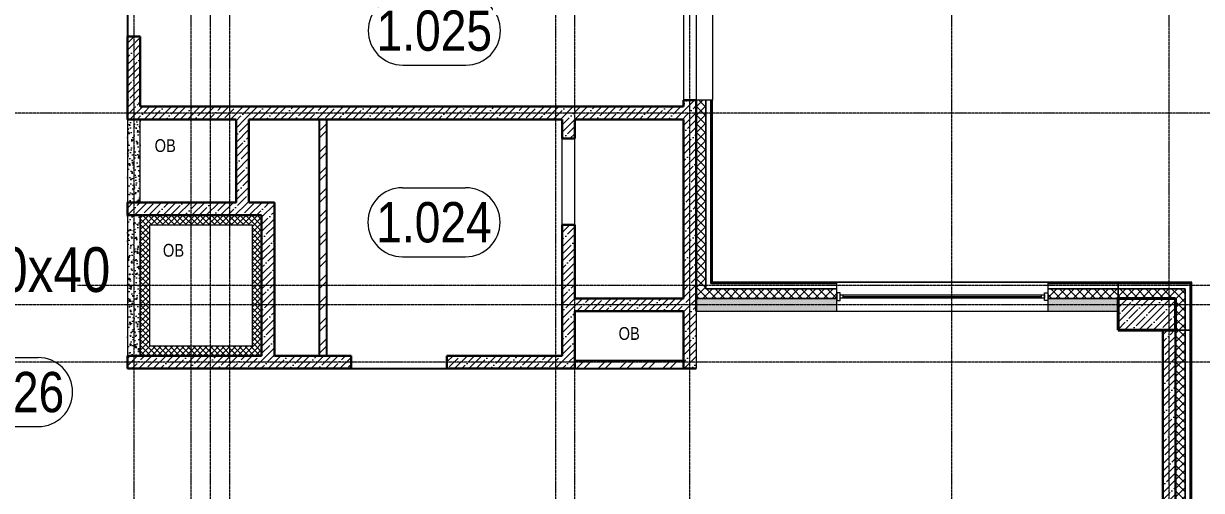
# Model space of a CAD drawing. Header units: millimetres. Extents: x -231292 to 573618, y -153144 to 564035.
# Drawn here: x 18558 to 36988, y -138852 to -131545 of the extents above; entities that cross this region are included whole.
import ezdxf
from ezdxf.enums import TextEntityAlignment as Align

# ---------------------------------------------------------------- set-up
doc = ezdxf.new("R2010")
doc.units = ezdxf.units.MM
doc.linetypes.add('CENTER2', pattern=[28.575, 19.05, -3.175, 3.175, -3.175])
doc.linetypes.add('HIDDEN2', pattern=[4.7625, 3.175, -1.5875])
doc.layers.get('0').update_dxf_attribs({"color": 250})
doc.layers.get('Defpoints').update_dxf_attribs({"color": 250})
for name, color, linetype, lineweight in [('11.10.2) люки', 30, 'Continuous', 60), ('A-Wall-Open', 250, 'Continuous', 5), ('A-Wall_Материал_Газоблок_Контур', 250, 'Continuous', 0), ('АР_Area', 250, 'Continuous', 5), ('АР_Колонны', 250, 'Continuous', 35), ('АР_Окна', 250, 'Continuous', 5), ('АР_Стены ЖБ', 250, 'Continuous', 35), ('АР_Стены кирпич', 250, 'Continuous', 20), ('АР_Стены ПЕНОблок', 250, 'Continuous', 20), ('АР_Тонкая', 250, 'Continuous', 5), ('АР_Утеплитель', 250, 'Continuous', 0), ('АР_Штриховка', 250, 'Continuous', 0), ('ОВ_Шахты', 250, 'Continuous', 5), ('РД_Оси_100', 250, 'Continuous', 0)]:
    doc.layers.add(name, color=color, linetype=linetype, lineweight=lineweight)
doc.layers.add('РД_Витраж_проем', color=250, linetype='Continuous', lineweight=0, plot=False)
doc.styles.add('style1', font='ARIALN.TTF')
pattern_1 = [(45, (8883.46, -162345.28), (-112.2532, 112.2532), []), (45, (8995.71, -162345.28), (-112.2532, 112.2532), [198.4375, -39.6875, 0, -39.6875])]
pattern_2 = [(45, (8883.46, -162345.28), (-67.35192, 67.35192), []), (135, (8883.46, -162345.28), (-67.35192, -67.35192), [])]
pattern_3 = [(45, (8883.46, -162345.28), (-112.2532, 112.2532), []), (45, (8995.71, -162345.28), (-112.2532, 112.2532), [198.4375, -39.6875, 0, -39.6875])]
pattern_4 = [(45, (8883.46, -162345.28), (-112.2532, 112.2532), []), (45, (8995.71, -162345.28), (-112.2532, 112.2532), [198.4375, -39.6875, 0, -39.6875])]
pattern_5 = [(45, (8883.46, -162345.28), (-168.3798, 168.3798), []), (45, (8995.7, -162345.28), (-168.3798, 168.3798), [])]

# ---------------------------------------------------------------- blocks, each defined once
blk = doc.blocks.new('MOK-МаркаПом_овал_ареал')
for p, q in [((-2.75, 3), (2.75, 3)), ((-2.75, -3), (2.75, -3))]:
    blk.add_line(p, q)
for centre, radius, start, end in [((-2.75, 0), 3, 90, 270), ((2.75, 0), 3, 270, 90), ((-3.75, 0), 3.5, 0, 0.001)]:
    blk.add_arc(centre, radius, start, end)
at = {"color": 0, "style": 'style1'}
blk.add_attdef('АР-ПОМЕЩЕНИЕ:НОМЕР', text='', height=3.5, dxfattribs=at).set_placement((0, 0), align=Align.MIDDLE)
at = {"layer": 'Defpoints', "color": 2, "style": 'style1'}
blk.add_attdef('АР-ПОМЕЩЕНИЕ:НАИМЕНОВАНИЕ', text='', height=1, dxfattribs=at).set_placement((-0.09, -4.81), align=Align.MIDDLE)
blk = doc.blocks.new('оси_рен')
at = {"layer": 'РД_Оси_100', "color": 251, "linetype": 'CENTER2', "true_color": 0x636466}
for p, q in [((1215752.916, 135558.25), (1215752.916, 223268.25)), ((1219852.916, 135558.25), (1219852.916, 223268.25)), ((1223252.916, 135558.25), (1223252.916, 223268.25)), ((1225207.916, 151813.25), (1189697.958, 151813.25))]:
    blk.add_line(p, q, dxfattribs=at)
for points in [[(1207052.916, 223268.25), (1207052.916, 135558.25)], [(1207952.916, 135558.25), (1207952.916, 223268.25)], [(1208252.916, 135558.25), (1208252.916, 223268.25)], [(1208552.916, 135558.25), (1208552.916, 223268.25)], [(1213652.916, 223268.25), (1213652.916, 135558.25)], [(1213952.916, 135558.25), (1213952.916, 223268.25)], [(1225207.916, 149113.25), (1190197.958, 149113.25), (1189697.958, 149263.25)], [(1225207.916, 148813.25), (1190197.958, 148813.25), (1189697.958, 148663.25)], [(1225207.916, 147913.25), (1189697.958, 147913.25)]]:
    blk.add_lwpolyline(points, dxfattribs=at)

msp = doc.modelspace()

# ---------------------------------------------------------------- hatches: boundary and pattern name
at = {"layer": 'АР_Штриховка', "linetype": 'Continuous', "lineweight": 5, "true_color": 0x000000}
h = msp.add_hatch(dxfattribs=at)
h.set_pattern_fill('ANSI35', color=18, scale=25, style=0)
h.set_pattern_definition(pattern_3)
h.paths.add_polyline_path([(20183.458, -133045.283), (20383.458, -132845.283), (20383.458, -131745.283), (20183.458, -131745.283)], flags=0)
h.paths.add_polyline_path([(20183.458, -129945.283), (20383.458, -129945.283), (20383.458, -128845.283), (20183.458, -128645.283)], flags=0)
at = {"layer": 'АР_Штриховка', "linetype": 'Continuous', "lineweight": 0, "true_color": 0x000000}
h = msp.add_hatch(dxfattribs=at)
h.set_pattern_fill('ANSI37', color=18, scale=30, angle=-360, style=0)
h.set_pattern_definition(pattern_2)
h.paths.add_polyline_path([(29233.458, -128645.283), (29083.458, -128645.283), (29083.458, -128945.283), (29233.458, -128945.283)], flags=0)
h.paths.add_polyline_path([(29233.458, -132745.283), (29083.458, -132745.283), (29083.458, -135845.283), (29233.458, -135695.283)], flags=0)
h = msp.add_hatch(dxfattribs=at)
h.set_pattern_fill('_U', color=18, angle=-360, style=0, pattern_type=0)
h.set_pattern_definition([(7e-12, (8883.458, -162345.2828), (4e-17, 1), [])])
h.paths.add_polyline_path([(29338.458, -128645.283), (29313.458, -128645.283), (29313.458, -128945.283), (29338.458, -128945.283)], flags=0)
h.paths.add_polyline_path([(29338.458, -132745.283), (29313.458, -132745.283), (29313.458, -135615.283), (29338.458, -135590.283)], flags=0)
at = {"layer": 'АР_Штриховка', "linetype": 'Continuous', "lineweight": 5, "true_color": 0x000000}
h = msp.add_hatch(dxfattribs=at)
h.set_pattern_fill('ANSI35', color=18, scale=25, style=0)
h.set_pattern_definition(pattern_4)
h.paths.add_polyline_path([(20383.458, -132845.283), (20183.458, -133045.283), (21883.458, -133045.283), (21950.125, -132995.283), (21883.458, -132845.283)], flags=0)
h.paths.add_polyline_path([(21883.458, -132845.283), (21950.125, -132995.283), (22083.458, -133045.283), (26983.458, -133045.283), (27116.791, -132995.283), (27183.458, -132845.283)], flags=0)
h.paths.add_polyline_path([(27183.458, -132845.283), (27116.791, -132995.283), (27183.458, -133045.283), (28883.458, -133045.283), (28933.458, -132978.616), (28883.458, -132845.283)], flags=0)
h = msp.add_hatch(dxfattribs=at)
h.set_pattern_fill('ANSI35', color=18, scale=25, angle=-360, style=0)
h.set_pattern_definition([(45, (8883.46, -162345.28), (-112.2532, 112.2532), []), (45, (8995.71, -162345.28), (-112.2532, 112.2532), [198.4375, -39.6875, 0, -39.6875])])
h.paths.add_polyline_path([(29083.458, -132745.283), (28883.458, -132745.283), (28883.458, -132845.283), (28933.458, -132978.616), (29083.458, -133045.283)], flags=0)
h.paths.add_polyline_path([(29083.458, -133045.283), (28933.458, -132978.616), (28883.458, -133045.283), (28883.458, -135845.283), (28933.458, -135978.616), (29083.458, -136045.283)], flags=0)
h.paths.add_polyline_path([(29083.458, -136045.283), (28933.458, -135978.616), (28883.458, -136045.283), (28883.458, -136945.283), (29083.458, -136945.283)], flags=0)
at = {"layer": 'АР_Штриховка', "linetype": 'Continuous', "lineweight": 0, "true_color": 0x000000}
h = msp.add_hatch(dxfattribs=at)
h.set_pattern_fill('AR-CONC', color=18, angle=45, style=0)
h.set_pattern_definition([(95, (8883.46, -162345.28), (140.09465, 117.5534), [19.05, -209.55]), (40, (8883.46, -162345.28), (-160.0185, 110.1767), [15.24, -167.6406]), (145.45144, (8895.13, -162335.49), (-19.9238, 227.7301), [16.19, -178.0902]), (91.1842, (8847.54, -162309.36), (221.4102, 161.9534), [28.575, -314.325]), (141.6356, (8866, -162295.87), (-7.0866, 342.8268), [24.285, -267.1356]), (36.1842, (8847.54, -162309.36), (-7.0866, 342.8268), [22.86, -251.4597]), (66, (8874.48, -162300.38), (179.52, 34.89515), [19.05, -209.55]), (11, (8874.48, -162300.38), (-86.5399, 173.9412), [15.24, -167.64]), (116.45145, (8889.44, -162297.47), (92.9801, 208.8363), [16.19, -178.0899]), (82.5, (8883.46, -162345.28), (-57.60547, 61.97341), [0, -165.608, 0, -170.18, 0, -168.275]), (52.5, (8883.46, -162345.28), (-23.58973, 118.087), [0, -97.028, 0, -161.798, 0, -64.135]), (12.5, (8843.406, -162385.335), (99.92786, 91.8262), [0, -63.5, 0, -198.12, 0, -262.89]), (2.5, (8825.45, -162403.3), (86.7639, 122.7224), [0, -82.55, 0, -131.572, 0, -186.69])])
h.paths.add_polyline_path([(20183.458, -134345.283), (20383.458, -134345.283), (20383.458, -133045.283), (20183.458, -133045.283)], flags=0)
at = {"layer": 'АР_Штриховка', "linetype": 'Continuous', "lineweight": 5, "true_color": 0x000000}
h = msp.add_hatch(dxfattribs=at)
h.set_pattern_fill('ANSI35', color=18, scale=25, angle=-360, style=0)
h.set_pattern_definition(pattern_1)
h.paths.add_polyline_path([(22083.458, -133045.283), (21950.125, -132995.283), (21883.458, -133045.283), (21883.458, -134345.283), (21950.125, -134395.283), (22083.458, -134345.283)], flags=0)
at = {"layer": 'АР_Штриховка', "linetype": 'Continuous', "lineweight": 0, "true_color": 0x000000}
h = msp.add_hatch(dxfattribs=at)
h.set_pattern_fill('ANSI32', color=18, scale=25, angle=-360, style=0)
h.set_pattern_definition(pattern_5)
h.paths.add_polyline_path([(23303.458, -133045.283), (23183.458, -133045.283), (23183.458, -136745.283), (23303.458, -136745.283)], flags=0)
at = {"layer": 'АР_Штриховка', "linetype": 'Continuous', "lineweight": 5, "true_color": 0x000000}
h = msp.add_hatch(dxfattribs=at)
h.set_pattern_fill('ANSI35', color=18, scale=25, style=0)
h.set_pattern_definition(pattern_3)
h.paths.add_polyline_path([(26983.458, -136745.283), (27183.458, -136945.283), (27183.458, -136045.283), (27133.458, -135978.616), (26983.458, -136045.283)], flags=0)
h.paths.add_polyline_path([(26983.458, -136045.283), (27133.458, -135978.616), (27183.458, -135845.283), (27183.458, -134695.283), (26983.458, -134695.283)], flags=0)
h.paths.add_polyline_path([(26983.458, -133345.283), (27183.458, -133345.283), (27183.458, -133045.283), (27116.791, -132995.283), (26983.458, -133045.283)], flags=0)
h = msp.add_hatch(dxfattribs=at)
h.set_pattern_fill('ANSI35', color=18, scale=25, angle=-360, style=0)
h.set_pattern_definition([(45, (8883.46, -162345.28), (-112.2532, 112.2532), []), (45, (8995.71, -162345.28), (-112.2532, 112.2532), [198.4375, -39.6875, 0, -39.6875])])
h.paths.add_polyline_path([(20183.458, -134345.283), (20183.458, -134545.283), (21883.458, -134545.283), (21950.125, -134395.283), (21883.458, -134345.283)], flags=0)
h.paths.add_polyline_path([(22083.458, -134345.283), (21950.125, -134395.283), (21883.458, -134545.283), (22283.458, -134545.283), (22483.458, -134345.283)], flags=0)
h = msp.add_hatch(dxfattribs=at)
h.set_pattern_fill('ANSI35', color=18, scale=25, angle=-360, style=0)
h.set_pattern_definition(pattern_1)
h.paths.add_polyline_path([(22483.458, -134345.283), (22283.458, -134545.283), (22283.458, -136745.283), (22350.125, -136795.283), (22483.458, -136745.283)], flags=0)
at = {"layer": 'АР_Штриховка', "linetype": 'Continuous', "lineweight": 0, "true_color": 0x000000}
h = msp.add_hatch(dxfattribs=at)
h.set_pattern_fill('AR-CONC', color=18, angle=45, style=0)
h.set_pattern_definition([(95, (8883.46, -162345.28), (140.09465, 117.5534), [19.05, -209.55]), (40, (8883.46, -162345.28), (-160.0185, 110.1767), [15.24, -167.6406]), (145.45144, (8895.13, -162335.49), (-19.9238, 227.7301), [16.19, -178.0902]), (91.1842, (8847.54, -162309.36), (221.4102, 161.9534), [28.575, -314.325]), (141.6356, (8866, -162295.87), (-7.0866, 342.8268), [24.285, -267.1356]), (36.1842, (8847.54, -162309.36), (-7.0866, 342.8268), [22.86, -251.4597]), (66, (8874.48, -162300.38), (179.52, 34.89515), [19.05, -209.55]), (11, (8874.48, -162300.38), (-86.5399, 173.9412), [15.24, -167.64]), (116.45145, (8889.44, -162297.47), (92.9801, 208.8363), [16.19, -178.0899]), (82.5, (8883.46, -162345.28), (-57.60547, 61.97341), [0, -165.608, 0, -170.18, 0, -168.275]), (52.5, (8883.46, -162345.28), (-23.58973, 118.087), [0, -97.028, 0, -161.798, 0, -64.135]), (12.5, (8843.406, -162385.335), (99.92786, 91.8262), [0, -63.5, 0, -198.12, 0, -262.89]), (2.5, (8825.45, -162403.3), (86.7639, 122.7224), [0, -82.55, 0, -131.572, 0, -186.69])])
h.paths.add_polyline_path([(20183.458, -136745.283), (20383.458, -136745.283), (20383.458, -134545.283), (20183.458, -134545.283)], flags=0)
h = msp.add_hatch(dxfattribs=at)
h.set_pattern_fill('ANSI37', color=18, scale=20, style=0)
h.set_pattern_definition([(45, (8883.46, -162345.28), (-44.90128, 44.90128), []), (135, (8883.46, -162345.28), (-44.90128, -44.90128), [])])
h.paths.add_polyline_path([(20383.458, -136745.283), (20533.458, -136595.283), (20533.458, -134695.283), (20383.458, -134545.283)], flags=0)
h = msp.add_hatch(dxfattribs=at)
h.set_pattern_fill('ANSI37', color=18, scale=20, angle=-359.9999997, style=0)
h.set_pattern_definition([(45, (8883.46, -162345.28), (-44.90128, 44.90128), []), (135, (8883.46, -162345.28), (-44.90128, -44.90128), [])])
h.paths.add_polyline_path([(20383.458, -134545.283), (20533.458, -134695.283), (22133.458, -134695.283), (22283.458, -134545.283)], flags=0)
h = msp.add_hatch(dxfattribs=at)
h.set_pattern_fill('ANSI37', color=18, scale=20, angle=-360, style=0)
h.set_pattern_definition([(45, (8883.46, -162345.28), (-44.90128, 44.90128), []), (135, (8883.46, -162345.28), (-44.90128, -44.90128), [])])
h.paths.add_polyline_path([(22283.458, -134545.283), (22133.458, -134695.283), (22133.458, -136595.283), (22283.458, -136745.283)], flags=0)
h = msp.add_hatch(dxfattribs=at)
h.set_pattern_fill('_U', color=18, style=0, pattern_type=0)
h.set_pattern_definition([(360, (8883.458, -162345.2828), (2e-13, 1), [])])
h.paths.add_polyline_path([(29338.458, -135590.283), (29313.458, -135615.283), (31283.457, -135615.283), (31283.457, -135590.283)], flags=0)
h.paths.add_polyline_path([(34583.457, -135590.283), (34583.457, -135615.283), (35683.458, -135615.283), (35683.458, -135590.283)], flags=0)
h = msp.add_hatch(dxfattribs=at)
h.set_pattern_fill('_U', color=18, style=0, pattern_type=0)
h.set_pattern_definition([(0, (8883.458, -162345.2828), (0, 1), [])])
h.paths.add_polyline_path([(35683.458, -135590.283), (35683.458, -135615.283), (36813.458, -135615.283), (36838.458, -135590.283)], flags=0)
h = msp.add_hatch(dxfattribs=at)
h.set_pattern_fill('_U', color=18, angle=-360, style=0, pattern_type=0)
h.set_pattern_definition([(360, (8883.458, -162345.2828), (4e-17, 1), [])])
h.paths.add_polyline_path([(36838.458, -135590.283), (36813.458, -135615.283), (36813.458, -136345.283), (36838.458, -136345.283)], flags=0)
h = msp.add_hatch(dxfattribs=at)
h.set_pattern_fill('ANSI37', color=18, scale=30, style=0)
h.set_pattern_definition([(45, (8883.46, -162345.28), (-67.35192, 67.35192), []), (135, (8883.46, -162345.28), (-67.35192, -67.35192), [])])
h.paths.add_polyline_path([(29233.458, -135695.283), (29083.458, -135845.283), (31283.457, -135845.283), (31283.457, -135695.283)], flags=0)
h.paths.add_polyline_path([(34583.457, -135695.283), (34583.457, -135845.283), (35683.458, -135845.283), (35683.458, -135695.283)], flags=0)
h = msp.add_hatch(dxfattribs=at)
h.set_pattern_fill('ANSI37', color=18, scale=30, style=0)
h.set_pattern_definition([(45, (8883.46, -162345.28), (-67.35192, 67.35192), []), (135, (8883.46, -162345.28), (-67.35192, -67.35192), [])])
h.paths.add_polyline_path([(35683.458, -135695.283), (35683.458, -135845.283), (36583.458, -135845.283), (36733.458, -135695.283)], flags=0)
h = msp.add_hatch(dxfattribs=at)
h.set_pattern_fill('ANSI37', color=18, scale=30, angle=-360, style=0)
h.set_pattern_definition(pattern_2)
h.paths.add_polyline_path([(36733.458, -135695.283), (36583.458, -135845.283), (36583.458, -136345.283), (36733.458, -136345.283)], flags=0)
at = {"layer": 'АР_Штриховка', "linetype": 'Continuous', "lineweight": 5, "true_color": 0x000000}
h = msp.add_hatch(dxfattribs=at)
h.set_pattern_fill('ANSI35', color=18, scale=25, style=0)
h.set_pattern_definition(pattern_4)
h.paths.add_polyline_path([(27183.458, -135845.283), (27133.458, -135978.616), (27183.458, -136045.283), (28883.458, -136045.283), (28933.458, -135978.616), (28883.458, -135845.283)], flags=0)
at = {"layer": 'АР_Штриховка', "linetype": 'Continuous', "lineweight": 0, "true_color": 0x000000}
h = msp.add_hatch(dxfattribs=at)
h.set_pattern_fill('AR-CONC', color=18, style=0)
h.set_pattern_definition([(50, (8883.46, -162345.28), (182.18467, -15.9391), [19.05, -209.55]), (355, (8883.46, -162345.28), (-35.2434, 191.0568), [15.24, -167.6406]), (100.45144, (8898.64, -162346.61), (146.94125, 175.11775), [16.19, -178.0902]), (46.1842, (8883.46, -162294.48), (271.079, -42.0423), [28.575, -314.325]), (96.63556, (8906.05, -162297.99), (237.4041, 247.4261), [24.285, -267.1356]), (351.18415, (8883.46, -162294.48), (237.4041, 247.4261), [22.86, -251.4597]), (21, (8908.86, -162307.18), (151.6144, -102.2652), [19.05, -209.55]), (326, (8908.86, -162307.18), (61.802, 184.188), [15.24, -167.64]), (71.45144, (8921.5, -162315.7), (213.4164, 81.9228), [16.19, -178.0899]), (37.5, (8883.46, -162345.28), (3.0886, 84.55504), [0, -165.608, 0, -170.18, 0, -168.275]), (7.5, (8883.46, -162345.28), (66.81966, 100.18057), [0, -97.028, 0, -161.798, 0, -64.135]), (327.5, (8826.816, -162345.28), (135.5906, -5.72874), [0, -63.5, 0, -198.12, 0, -262.89]), (317.5, (8801.42, -162345.28), (148.1292, 25.4265), [0, -82.55, 0, -131.572, 0, -186.69])])
h.paths.add_polyline_path([(29083.458, -135845.283), (29083.458, -136045.283), (31283.457, -136045.283), (31283.457, -135845.283)], flags=0)
h.paths.add_polyline_path([(34583.457, -135845.283), (34583.457, -136045.283), (35683.458, -136045.283), (35683.458, -135845.283)], flags=0)
at = {"layer": 'АР_Штриховка', "linetype": 'Continuous', "lineweight": 5, "true_color": 0x000000}
h = msp.add_hatch(dxfattribs=at)
h.set_pattern_fill('ANSI35', color=18, scale=25, style=0)
h.set_pattern_definition(pattern_3)
h.paths.add_polyline_path([(36583.458, -136345.283), (36583.458, -135845.283), (35683.458, -135845.283), (35683.458, -136345.283)], flags=0)
at = {"layer": 'АР_Штриховка', "linetype": 'Continuous', "lineweight": 0, "true_color": 0x000000}
h = msp.add_hatch(dxfattribs=at)
h.set_pattern_fill('ANSI35', color=18, scale=25, angle=-360, style=0)
h.set_pattern_definition(pattern_1)
h.paths.add_polyline_path([(36583.458, -136345.283), (36383.458, -136345.283), (36383.458, -140645.283), (36583.458, -140645.283)], flags=0)
h = msp.add_hatch(dxfattribs=at)
h.set_pattern_fill('ANSI37', color=18, scale=30, angle=-360, style=0)
h.set_pattern_definition(pattern_2)
h.paths.add_polyline_path([(36733.458, -136345.283), (36583.458, -136345.283), (36583.458, -140645.283), (36733.458, -140645.283)], flags=0)
h = msp.add_hatch(dxfattribs=at)
h.set_pattern_fill('_U', color=18, angle=-360, style=0, pattern_type=0)
h.set_pattern_definition([(360, (8883.458, -162345.2828), (4e-17, 1), [])])
h.paths.add_polyline_path([(36838.458, -136345.283), (36813.458, -136345.283), (36813.458, -140645.283), (36838.458, -140645.283)], flags=0)
h = msp.add_hatch(dxfattribs=at)
h.set_pattern_fill('ANSI37', color=18, scale=20, style=0)
h.set_pattern_definition([(45, (8883.46, -162345.28), (-44.90128, 44.90128), []), (135, (8883.46, -162345.28), (-44.90128, -44.90128), [])])
h.paths.add_polyline_path([(22283.458, -136745.283), (22133.458, -136595.283), (20533.458, -136595.283), (20383.458, -136745.283)], flags=0)
at = {"layer": 'АР_Штриховка', "linetype": 'Continuous', "lineweight": 5, "true_color": 0x000000}
h = msp.add_hatch(dxfattribs=at)
h.set_pattern_fill('ANSI35', color=18, scale=25, style=0)
h.set_pattern_definition([(45, (8883.46, -162345.28), (-112.2532, 112.2532), []), (45, (8995.71, -162345.28), (-112.2532, 112.2532), [198.4375, -39.6875, 0, -39.6875])])
h.paths.add_polyline_path([(27183.458, -136945.283), (26983.458, -136745.283), (25183.458, -136745.283), (25183.458, -136945.283)], flags=0)
h.paths.add_polyline_path([(23683.458, -136945.283), (23683.458, -136745.283), (22483.458, -136745.283), (22350.125, -136795.283), (22283.458, -136945.283)], flags=0)
h.paths.add_polyline_path([(22283.458, -136945.283), (22350.125, -136795.283), (22283.458, -136745.283), (20183.458, -136745.283), (20183.458, -136945.283)], flags=0)
at = {"layer": 'АР_Штриховка', "linetype": 'Continuous', "lineweight": 0, "true_color": 0x000000}
h = msp.add_hatch(dxfattribs=at)
h.set_pattern_fill('ANSI32', color=18, scale=25, angle=360, style=0)
h.set_pattern_definition(pattern_5)
h.paths.add_polyline_path([(28883.458, -136945.283), (28883.458, -136825.283), (27183.458, -136825.283), (27183.458, -136945.283)], flags=0)

# ---------------------------------------------------------------- linework, layer by layer
for points in [[(20183.458, -129945.283), (20183.458, -131745.283)], [(23683.458, -136945.283), (25183.458, -136945.283)]]:
    msp.add_lwpolyline(points)
at = {"layer": 'A-Wall-Open', "color": 18, "linetype": 'Continuous', "lineweight": 0, "true_color": 0x000000}
for p, q in [((28883.462, -130545.284), (28883.463, -132745.284)), ((29083.462, -130545.284), (29083.463, -132745.284)), ((29083.458, -130845.283), (29083.458, -132745.283)), ((29338.458, -130845.283), (29338.458, -132745.283)), ((26983.458, -134695.283), (26983.458, -133345.283)), ((27183.458, -134695.283), (27183.458, -133345.283))]:
    msp.add_line(p, q, dxfattribs=at)
at = {"layer": 'A-Wall_Материал_Газоблок_Контур', "color": 18, "linetype": 'Continuous', "lineweight": 0, "true_color": 0x000000}
for p, q in [((34583.457, -135590.283), (31283.457, -135590.283)), ((31283.457, -136045.283), (34583.457, -136045.283))]:
    msp.add_line(p, q, dxfattribs=at)
at = {"layer": 'АР_Колонны', "color": 18, "linetype": 'HIDDEN2', "lineweight": 25, "true_color": 0x000000}
for p, q in [((35683.458, -135845.283), (36583.458, -135845.283)), ((35683.458, -136345.283), (35683.458, -135845.283)), ((36583.458, -135845.283), (36583.458, -136345.283)), ((36583.458, -136345.283), (35683.458, -136345.283))]:
    msp.add_line(p, q, dxfattribs=at)
at = {"layer": 'АР_Колонны', "color": 18, "linetype": 'Continuous', "lineweight": 30, "true_color": 0x000000}
for p, q in [((35683.458, -135845.283), (35683.458, -136345.283)), ((36583.458, -135845.283), (35683.458, -135845.283)), ((36583.458, -136345.283), (36583.458, -135845.283)), ((35683.458, -136345.283), (36583.458, -136345.283))]:
    msp.add_line(p, q, dxfattribs=at)
at = {"layer": 'АР_Окна', "color": 18, "linetype": 'Continuous', "lineweight": 5, "true_color": 0x000000}
for p, q in [((31283.457, -135590.283), (34583.457, -135590.283)), ((31383.457, -135842.783), (31383.457, -135792.783)), ((31383.457, -135817.783), (34483.457, -135817.783)), ((34483.457, -135842.783), (34483.457, -135792.783)), ((31283.457, -136045.283), (34583.457, -136045.283))]:
    msp.add_line(p, q, dxfattribs=at)
for points in [[(31333.457, -135757.783), (31283.457, -135757.783), (31283.457, -135877.783), (31333.457, -135877.783)], [(31333.457, -135842.783), (31333.457, -135792.783), (34533.457, -135792.783), (34533.457, -135842.783)], [(34533.457, -135757.783), (34583.457, -135757.783), (34583.457, -135877.783), (34533.457, -135877.783)]]:
    msp.add_lwpolyline(points, close=True, dxfattribs=at)
at = {"layer": 'АР_Стены ЖБ', "color": 18, "linetype": 'Continuous', "lineweight": 30, "true_color": 0x000000}
for p, q in [((20383.458, -131745.283), (20183.458, -131745.283)), ((20183.458, -131745.283), (20183.458, -133045.283)), ((20383.458, -132845.283), (20383.458, -131745.283)), ((21883.458, -132845.283), (20383.458, -132845.283)), ((27183.458, -132845.283), (21883.458, -132845.283)), ((28883.458, -132845.283), (27183.458, -132845.283)), ((29083.458, -132745.283), (28883.458, -132745.283)), ((28883.458, -132745.283), (28883.458, -132845.283)), ((29083.458, -133045.283), (29083.458, -132745.283)), ((20183.458, -133045.283), (21883.458, -133045.283)), ((21883.458, -133045.283), (21883.458, -134345.283)), ((22083.458, -133045.283), (26983.458, -133045.283)), ((22083.458, -134345.283), (22083.458, -133045.283)), ((26983.458, -133045.283), (26983.458, -133345.283)), ((27183.458, -133045.283), (28883.458, -133045.283)), ((27183.458, -133345.283), (27183.458, -133045.283)), ((28883.458, -133045.283), (28883.458, -135845.283)), ((29083.458, -136045.283), (29083.458, -133045.283)), ((26983.458, -133345.283), (27183.458, -133345.283)), ((20183.458, -134345.283), (20183.458, -134545.283)), ((21883.458, -134345.283), (20183.458, -134345.283)), ((22483.458, -134345.283), (22083.458, -134345.283)), ((22483.458, -136745.283), (22483.458, -134345.283)), ((20183.458, -134545.283), (21883.458, -134545.283)), ((21883.458, -134545.283), (22283.458, -134545.283)), ((22283.458, -134545.283), (22283.458, -136745.283)), ((27183.458, -134695.283), (26983.458, -134695.283)), ((26983.458, -134695.283), (26983.458, -136045.283)), ((27183.458, -135845.283), (27183.458, -134695.283)), ((28883.458, -135845.283), (27183.458, -135845.283)), ((26983.458, -136045.283), (26983.458, -136745.283)), ((27183.458, -136945.283), (27183.458, -136045.283)), ((27183.458, -136045.283), (28883.458, -136045.283)), ((28883.458, -136045.283), (28883.458, -136945.283)), ((36583.458, -136345.283), (36383.458, -136345.283)), ((36383.458, -136345.283), (36383.458, -140645.283)), ((36583.458, -140645.283), (36583.458, -136345.283)), ((22283.458, -136745.283), (20183.458, -136745.283)), ((20183.458, -136745.283), (20183.458, -136945.283)), ((23683.458, -136745.283), (22483.458, -136745.283)), ((23683.458, -136945.283), (23683.458, -136745.283)), ((26983.458, -136745.283), (25183.458, -136745.283)), ((25183.458, -136745.283), (25183.458, -136945.283)), ((20183.458, -136945.283), (22283.458, -136945.283)), ((22283.458, -136945.283), (23683.458, -136945.283)), ((25183.458, -136945.283), (27183.458, -136945.283)), ((28883.458, -136945.283), (29083.458, -136945.283))]:
    msp.add_line(p, q, dxfattribs=at)
at = {"layer": 'АР_Стены ЖБ', "color": 18, "linetype": 'Continuous', "lineweight": 40, "true_color": 0x000000}
for p, q in [((36583.458, -135845.283), (35683.458, -135845.283)), ((35683.458, -135845.283), (35683.458, -136345.283)), ((36583.458, -136345.283), (36583.458, -135845.283)), ((35683.458, -136345.283), (36583.458, -136345.283))]:
    msp.add_line(p, q, dxfattribs=at)
at = {"layer": 'АР_Стены кирпич', "color": 18, "linetype": 'Continuous', "lineweight": 25, "true_color": 0x000000}
for p, q in [((23303.458, -133045.283), (23183.458, -133045.283)), ((23183.458, -133045.283), (23183.458, -136745.283)), ((23303.458, -136745.283), (23303.458, -133045.283)), ((23183.458, -136745.283), (23303.458, -136745.283)), ((28883.458, -136825.283), (27183.458, -136825.283)), ((27183.458, -136825.283), (27183.458, -136945.283)), ((28883.458, -136945.283), (28883.458, -136825.283)), ((27183.458, -136945.283), (28883.458, -136945.283))]:
    msp.add_line(p, q, dxfattribs=at)
at = {"layer": 'АР_Стены ПЕНОблок', "color": 18, "linetype": 'Continuous', "lineweight": 20, "true_color": 0x000000}
for p, q in [((20383.458, -133045.283), (20183.458, -133045.283)), ((20183.458, -133045.283), (20183.458, -134345.283)), ((20383.458, -134345.283), (20383.458, -133045.283)), ((20183.458, -134345.283), (20383.458, -134345.283)), ((20383.458, -134545.283), (20183.458, -134545.283)), ((20183.458, -134545.283), (20183.458, -136745.283)), ((20383.458, -136745.283), (20383.458, -134545.283)), ((29083.458, -135845.283), (29083.458, -136945.283)), ((31283.457, -135845.283), (29083.458, -135845.283)), ((31283.457, -136045.283), (31283.457, -135845.283)), ((34583.457, -135845.283), (34583.457, -136045.283)), ((35683.458, -135845.283), (34583.457, -135845.283)), ((35683.458, -136045.283), (35683.458, -135845.283)), ((29083.458, -136045.283), (31283.457, -136045.283)), ((34583.457, -136045.283), (35683.458, -136045.283)), ((20183.458, -136745.283), (20383.458, -136745.283))]:
    msp.add_line(p, q, dxfattribs=at)
at = {"layer": 'АР_Тонкая', "color": 18, "linetype": 'Continuous', "lineweight": 5, "true_color": 0x000000}
for p, q in [((29313.458, -132745.283), (29233.458, -132745.283)), ((29233.458, -132745.283), (29233.458, -135695.283)), ((29313.458, -135615.283), (29313.458, -132745.283)), ((29338.458, -132745.283), (29313.458, -132745.283)), ((29313.458, -132745.283), (29313.458, -135615.283)), ((29338.458, -135590.283), (29338.458, -132745.283)), ((31283.457, -135615.283), (29313.458, -135615.283)), ((29313.458, -135615.283), (31283.457, -135615.283)), ((31283.457, -135590.283), (29338.458, -135590.283)), ((31283.457, -135615.283), (31283.457, -135590.283)), ((31283.457, -135695.283), (31283.457, -135615.283)), ((34583.457, -135590.283), (34583.457, -135615.283)), ((35683.458, -135590.283), (34583.457, -135590.283)), ((34583.457, -135615.283), (34583.457, -135695.283)), ((35683.458, -135615.283), (34583.457, -135615.283)), ((34583.457, -135615.283), (35683.458, -135615.283)), ((35683.458, -135615.283), (35683.458, -135590.283)), ((35683.458, -135590.283), (35683.458, -135615.283)), ((36838.458, -135590.283), (35683.458, -135590.283)), ((35683.458, -135695.283), (35683.458, -135615.283)), ((35683.458, -135615.283), (35683.458, -135695.283)), ((36813.458, -135615.283), (35683.458, -135615.283)), ((35683.458, -135615.283), (36813.458, -135615.283)), ((36813.458, -136345.283), (36813.458, -135615.283)), ((36813.458, -135615.283), (36813.458, -136345.283)), ((36838.458, -136345.283), (36838.458, -135590.283)), ((29233.458, -135695.283), (31283.457, -135695.283)), ((34583.457, -135695.283), (35683.458, -135695.283)), ((35683.458, -135695.283), (36733.458, -135695.283)), ((36733.458, -135695.283), (36733.458, -136345.283)), ((36813.458, -136345.283), (36733.458, -136345.283)), ((36733.458, -136345.283), (36733.458, -140645.283)), ((36733.458, -136345.283), (36813.458, -136345.283)), ((36813.458, -140645.283), (36813.458, -136345.283)), ((36838.458, -136345.283), (36813.458, -136345.283)), ((36813.458, -136345.283), (36813.458, -140645.283)), ((36813.458, -136345.283), (36838.458, -136345.283)), ((36838.458, -140645.283), (36838.458, -136345.283))]:
    msp.add_line(p, q, dxfattribs=at)
at = {"layer": 'АР_Утеплитель', "color": 18, "linetype": 'Continuous', "lineweight": 0, "true_color": 0x000000}
for p, q in [((29233.458, -132745.283), (29083.458, -132745.283)), ((29083.458, -132745.283), (29083.458, -135845.283)), ((29233.458, -135695.283), (29233.458, -132745.283)), ((20383.458, -134545.283), (20383.458, -136745.283)), ((22283.458, -134545.283), (20383.458, -134545.283)), ((20533.458, -136595.283), (20533.458, -134695.283)), ((20533.458, -134695.283), (22133.458, -134695.283)), ((22133.458, -134695.283), (22133.458, -136595.283)), ((22283.458, -136745.283), (22283.458, -134545.283)), ((31283.457, -135695.283), (29233.458, -135695.283)), ((31283.457, -135845.283), (31283.457, -135695.283)), ((34583.457, -135695.283), (34583.457, -135845.283)), ((35683.458, -135695.283), (34583.457, -135695.283)), ((35683.458, -135845.283), (35683.458, -135695.283)), ((35683.458, -135695.283), (35683.458, -135845.283)), ((36733.458, -135695.283), (35683.458, -135695.283)), ((36733.458, -136345.283), (36733.458, -135695.283)), ((29083.458, -135845.283), (31283.457, -135845.283)), ((34583.457, -135845.283), (35683.458, -135845.283)), ((35683.458, -135845.283), (36583.458, -135845.283)), ((36583.458, -135845.283), (36583.458, -136345.283)), ((36733.458, -136345.283), (36583.458, -136345.283)), ((36583.458, -136345.283), (36583.458, -140645.283)), ((36583.458, -136345.283), (36733.458, -136345.283)), ((36733.458, -140645.283), (36733.458, -136345.283)), ((22133.458, -136595.283), (20533.458, -136595.283)), ((20383.458, -136745.283), (22283.458, -136745.283))]:
    msp.add_line(p, q, dxfattribs=at)
at = {"layer": 'РД_Витраж_проем', "color": 18, "linetype": 'Continuous', "lineweight": 0, "true_color": 0x000000}
for p, q in [((29083.458, -128945.283), (29083.458, -132745.283)), ((29338.458, -128945.283), (29338.458, -132745.283))]:
    msp.add_line(p, q, dxfattribs=at)

# ---------------------------------------------------------------- block references
at = {"rotation": 359.999868838025}
msp.add_blockref('оси_рен', (-1186769.82, -284755.728), dxfattribs=at)
at = {"layer": 'АР_Area', "color": 18, "linetype": 'Continuous', "lineweight": 5, "true_color": 0x000000}
ref = msp.add_blockref('MOK-МаркаПом_овал_ареал', (24985.338, -131655.952), dxfattribs=dict(at, xscale=180, yscale=180, zscale=100))
ref.add_attrib('АР-ПОМЕЩЕНИЕ:НОМЕР', '1.025', dxfattribs={"layer": '0', "color": 0, "height": 630, "style": 'style1'}).set_placement((24985.338, -131655.952), align=Align.MIDDLE)
ref = msp.add_blockref('MOK-МаркаПом_овал_ареал', (24979.817, -134654.239), dxfattribs=dict(at, xscale=180, yscale=180, zscale=100))
ref.add_attrib('АР-ПОМЕЩЕНИЕ:НОМЕР', '1.024', dxfattribs={"layer": '0', "color": 0, "height": 630, "style": 'style1'}).set_placement((24979.817, -134654.239), align=Align.MIDDLE)
ref = msp.add_blockref('MOK-МаркаПом_овал_ареал', (18291.155, -137311.844), dxfattribs=dict(at, xscale=180, yscale=180, zscale=100))
ref.add_attrib('АР-ПОМЕЩЕНИЕ:НОМЕР', '1.026', dxfattribs={"layer": '0', "color": 0, "height": 630, "style": 'style1'}).set_placement((18291.155, -137311.844), align=Align.MIDDLE)

# ---------------------------------------------------------------- texts
at = {"layer": 'ОВ_Шахты', "color": 18, "lineweight": 50, "true_color": 0x000000, "style": 'style1'}
for p in [(20608.818, -133554.962), (20738.804, -135193.545), (27868.104, -136495.351)]:
    msp.add_text('ОВ', height=200, dxfattribs=at).set_placement(p)

# ---------------------------------------------------------------- next in the draw order: texts
at = {"layer": '11.10.2) люки', "color": 176, "true_color": 0x00008a, "insert": (17731.107, -135045.235), "char_height": 700, "width": 1668.44707, "attachment_point": 1, "line_spacing_factor": 0.3, "style": 'style1', "bg_fill": 3, "box_fill_scale": 1, "bg_fill_color": 256, "bg_fill_transparency": 0}
msp.add_mtext('\\pxsm1;30х40', dxfattribs=at)

doc.saveas('drawing.dxf')
